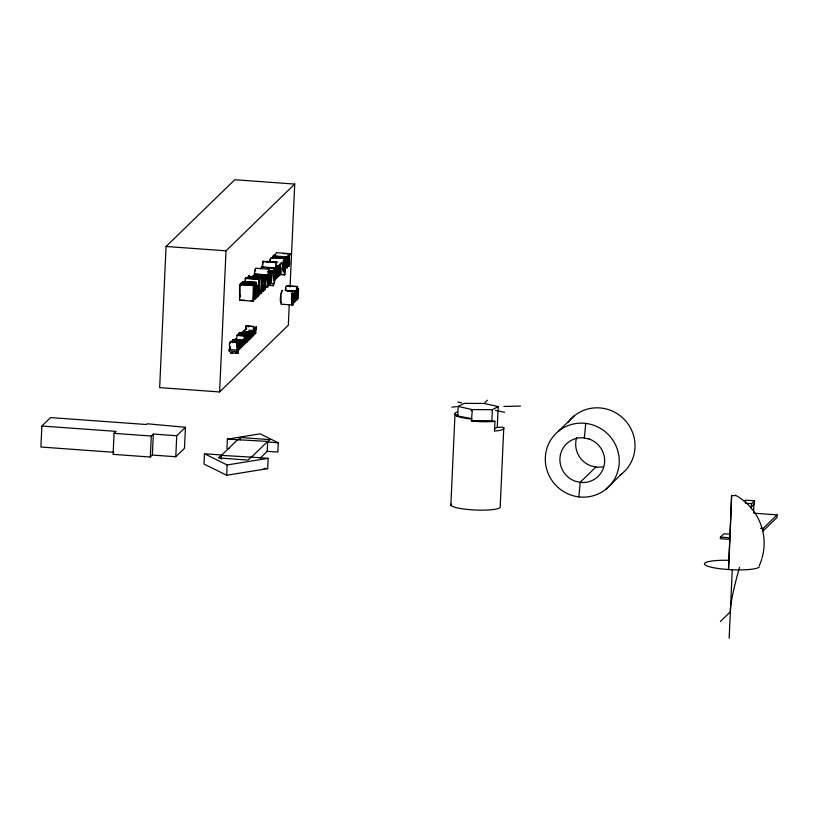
<?xml version="1.0" encoding="UTF-8"?>
<svg xmlns="http://www.w3.org/2000/svg" width="818" height="818" viewBox="0 0 818 818"><rect width="100%" height="100%" fill="white"/><g stroke="black" fill="none" stroke-linecap="round" stroke-linejoin="round"><path stroke-width="1.23" d="M236.709 339.153L236.923 335.206L244.47 335.758L244.429 343.028L245.277 334.971L237.527 334.623L245.073 335.165M256.402 282.374L242.517 281.74L256.402 282.374L254.971 299.357L254.572 299.756L254.633 286.74L253.079 301.198L239.551 300.226L239.592 284.572L253.498 285.196L253.427 298.233L254.95 283.774L241.422 282.803L240.86 285.502M244.47 335.758L244.234 344.685L245.103 336.617L245.298 343.652L246.085 334.184L245.236 342.313L245.277 334.971M241.474 332.967L249.214 333.315L248.999 340.063L249.684 334.358C249.613 351.004 251.228 319.224 249.879 337.732L249.838 332.711L242.138 332.312L249.838 332.711M253.079 301.198L253.498 285.196M239.971 284.214L239.899 297.251L240.093 294.909M241.412 285.196L241.422 282.803M254.95 283.774L254.879 296.944L256.044 282.711M249.214 333.315L249.173 338.417L249.684 332.865M41.851 426.025L116.084 431.383L114.06 433.356L113.109 454.348L150.328 457.037L152.373 455.053L175.788 456.741L184.479 448.295L185.441 427.303L147.22 423.775L146.463 424.511L50.542 417.589L41.851 426.025L40.9 447.027L113.876 452.293M150.328 457.037L151.289 436.035L153.324 434.061L176.739 435.749L185.441 427.303M152.373 455.053L153.324 434.061M290.053 287.057L294.725 184.07L234.776 179.735L166.074 246.484L159.663 387.62L219.613 391.945L288.314 325.206L289.245 304.858M175.788 456.741L176.739 435.749M204.459 453.755L203.989 464.041L226.668 475.248L267.68 468.642L268.151 458.346L251.126 457.119L248.069 460.084L218.416 457.947L221.473 454.982L204.459 453.755L227.128 464.961L268.151 458.346M219.613 391.945L226.024 250.809L294.725 184.07M221.289 459.092L221.473 454.982M229.377 351.351L229.132 349.511L236.688 350.043L237.097 350.769L236.923 344.91L237.752 342.261L237.097 345.625L237.69 349.061L236.923 351.904L236.668 350.063M260.247 458.09L267.23 451.311L277.834 452.078L278.263 442.794L260.144 433.847L227.394 439.123L226.964 448.407L229.326 448.581M232.373 342.722L232.823 339.49L242.056 340.268L242.026 341.024L243.089 339.112L243.038 345.84L242.987 340.268L242.394 346.474L242.343 340.891L241.555 347.282L242.056 340.268M226.668 475.248L227.128 464.961M237.404 343.079L240.042 343.141L240.103 348.826L240.369 340.032L239.234 344.296L239.674 347.231L239.03 349.859L239.06 344.214L239.838 342.742L237.322 342.558M245.001 282.118L245.512 278.13L259.04 279.102L257.915 296.494L259.04 279.102M227.394 439.123L267.68 441.423L267.23 451.311M245.339 281.781L245.512 278.13M244.858 331.167L244.766 329.736L244.091 331.832M240.339 439.839L240.441 437.518L270.093 439.655L267.65 442.027L278.263 442.794M245.758 329.644L246.116 325.891L253.652 326.443L253.498 329.838C254.654 326.351 254.459 336.198 253.028 336.137L253.652 326.443M246.116 325.891L245.952 329.296L246.433 328.018L246.637 329.143M246.269 333.611L245.84 343.12L246.658 336.699L246.729 342.261L246.463 333.427L238.723 333.069L249.02 333.509M248.007 334.49L247.373 340.738L247.302 335.175L247.271 341.883L247.731 340.564L247.885 341.137L248.191 334.306L238.345 333.826L248.191 334.306M251.392 333.263L250.553 338.693L251.228 331.31L250.625 333.212L251.095 332.343L251.218 333.049M256.678 276.085L254.214 275.901L254.766 270.748A3.384 0.521 -85.9 0 1 255.124 268.958L255.778 268.243L269.306 269.214L268.488 272.885L268.877 275.778L267.844 286.862L265.042 287.016M252.455 330.482L251.647 337.599L251.678 331.965L252.455 330.482L248.682 330.216M238.028 439.286L221.463 455.381L251.126 457.119M259.551 278.611L258.774 295.666L259.889 278.273L246.024 277.629L259.889 278.273M260.809 293.682L261.555 277.363L262.701 276.351L262.251 291.617L260.809 293.682L258.355 293.509M262.292 266.484L262.854 261.279L276.382 262.261L275.267 279.644L276.382 262.261M262.578 267.374L262.854 261.279M264.49 282.414L264.306 280.114L263.478 281.637L263.56 279.572L264.551 278.263L264.47 290.134L264.183 289.163L263.324 291.494A3.763 0.583 -85.9 0 1 263.059 290.789L263.007 290.298A4.254 0.654 -85.9 0 1 263.007 288.161L264.49 282.414L262.036 282.23M258.468 276.556L265.85 277.087L264.95 289.664L266.576 276.443L253.048 275.461L252.629 276.208M265.85 277.087L265.768 278.907L266.31 276.74A4.08 0.634 -85.9 0 1 266.576 276.443M261.596 276.433L267.742 276.883L268.294 271.719A3.384 0.521 -85.9 0 1 268.652 269.93L269.306 269.214M267.496 287.19L267.742 276.883M269.122 271.341L271.576 271.525L270.676 284.102L272.312 270.87L268.621 270.605M271.576 271.525L271.494 273.345L272.036 271.177A4.08 0.634 -85.9 0 1 272.312 270.87M260.441 268.805L261.791 266.913L275.318 267.895L274.531 282.609L273.335 285.819L273.161 283.57L274.02 283.284L274.49 278.846C272.721 286.014 272.783 267.466 274.95 268.754L267.568 268.222M277.609 269.664L277.435 267.374L276.607 268.897L276.678 266.821L277.67 265.513L277.588 277.384L277.302 276.412L276.453 278.754A3.763 0.583 -85.9 0 1 276.177 278.038L276.136 277.547A4.254 0.654 -85.9 0 1 276.126 275.41L277.609 269.664L275.155 269.48M296.106 291.31L285.267 290.533L285.932 286.331L286.453 285.758L297.67 286.586L297.271 288.611L297.292 286.545L296.77 287.118L296.106 291.31L295.84 300.942L297.21 288.069M285.717 290.093L285.881 287.987M290.165 254.03C288.601 256.279 290.012 260.359 289.541 264.991A4.744 0.736 -85.9 0 1 289.091 266.423L288.273 266.31C290.625 264.909 286.873 256.525 290.165 254.03L282.783 253.498M294.398 294.674L294.47 292.946L293.815 294.93C294.255 287.046 290.952 322.098 294.378 294.684M450.851 505.156L454.992 414.082A24.816 4.182 2.6 0 1 457.098 412.037M456.147 415.708L471.925 418.663L469.379 418.826A24.816 4.182 2.6 0 1 456.424 415.922L454.992 414.082M457.753 415.513L458.162 406.444L464.021 403.366L484.051 403.438L498.223 406.587L497.272 427.354L494.348 428.888M497.272 427.354L502.958 427.221L503.776 427.845A24.816 4.182 2.6 0 1 498.244 430.667L494.491 431.096L494.931 421.372L493.96 421.485A24.816 4.182 2.6 0 1 475.473 421.393L471.444 421.004L471.536 419.041M471.444 421.004L472.334 409.593L458.162 406.444M494.931 421.372L491.863 420.708L492.364 409.665L498.223 406.587M503.776 427.845L500.207 506.526A24.816 4.182 2.6 0 1 474.685 509.982A24.816 4.182 2.6 0 1 451.076 504.072M720.433 537.119L720.361 538.694L728.828 539.307L728.899 537.723L720.433 537.119L723.869 533.786L729.912 534.215M729.155 638.265L732.253 570.003M751.251 508.714L751.353 506.27M754.533 500.79L751.599 503.653L751.445 506.955L754.39 504.092L754.533 500.79L745.791 500.166L744.319 501.587M753.572 512.16L753.961 503.591M777.1 514.88L763.071 528.5L762.959 531.127L776.977 517.497L777.1 514.88L753.838 513.193M280.973 295.727L281.024 302.496M274.95 268.754L275.318 267.895M578.837 496.894L580.207 482.262L595.985 466.945M584.349 438.029L585.719 423.397M237.762 353.376L238.999 343.243L238.263 348.785L237.977 344.235L237.762 353.376L230.216 352.834L232.936 352.814M272.568 258.611L273.171 255.86L286.699 256.842L284.838 274.664L278.325 274.572M286.699 256.842L285.37 266.791L285.226 258.263L271.331 257.65L285.226 258.263M284.47 275.022L284.858 258.621M230.032 349.593L230.175 346.627M269.5 261.709L270.421 258.212L270.942 258.989M229.613 343.969L230.257 343.12M275.329 255.001L276.382 252.701L289.909 253.672M281.198 293.938L281.77 292.016M269.868 261.29L270.318 259.93M234.572 340.012L235.553 338.57L235.727 339.664M229.776 349.797C229.981 345.861 227.077 338.315 235.431 342.313M255.063 271.024L255.676 270.144M248.171 326.801L248.6 325.901L248.836 326.781M273.652 256.014L274.245 254.49L274.684 254.787M266.954 262.169L267.425 261.157L268.007 261.433M243.283 332.128L243.089 332.65L243.682 330.769L243.866 331.658M231.791 342.353L234.817 342.374M281.464 303.754C279.265 302.139 280.605 293.979 281.873 290.482A8.517 1.309 -85.9 0 1 282.404 290.656L282.527 290.911M239.551 300.226L244.868 300.196M297.67 286.586L287.721 286.198M237.997 439.89L240.441 437.518M251.106 457.518L267.68 441.423M470.974 410.912L471.945 409.971M484.982 402.538L487.385 400.206M558.674 431.035L574.44 415.708M605.893 489.256A37.495 36.503 45.8 0 0 595.136 425.8A37.495 36.503 45.8 0 0 545.821 465.381A37.495 36.503 45.8 0 0 605.893 489.256L621.66 473.939M720.413 621.465L730.362 611.803A61.718 6.851 -72.6 0 1 739.564 567.252M291.873 304.95L292.864 303.008L293.12 297.302L292.261 299.592L292.762 299.112C290.318 312.977 292.558 289.255 293.243 291.433A8.517 1.309 -85.9 0 0 292.711 291.259L291.453 297.517L291.873 304.95L281.034 304.163M451.925 407.19L456.556 406.638M456.178 415.002L457.783 414.808M503.908 406.454L520.463 406.065M472.334 409.593L492.364 409.665M471.833 420.636L491.863 420.708M166.074 246.484L226.024 250.809M272.813 256.208L286.341 257.189M271.699 261.699L277.854 262.149M262.506 261.617L276.034 262.588M286.985 263.416L289.439 263.59M261.463 267.23L274.991 268.202M267.547 271.586L271.239 271.852M281.147 274.398L284.838 274.664M254.531 273.969L268.059 274.95M254.296 274.194L267.823 275.175M263.048 277.241L265.502 277.425M261.555 277.363L248.028 276.382L249.173 275.38L249.531 276.075M245.165 278.457L258.692 279.439M270.697 283.396L273.161 283.57M241.054 283.161L254.582 284.132M266.913 285.277L273.059 285.717M239.592 284.572L253.12 285.554M265.38 286.678L267.844 286.862M290.533 290.441L292.946 290.615M285.451 290.349L296.29 291.136M287.343 291.259L292.169 291.607M291.208 293.56L293.611 293.734M251.014 300.635L253.478 300.809M245.921 326.075L253.468 326.627M250.676 332.036L242.762 331.709L250.308 332.261M236.719 335.411L244.265 335.953M232.629 339.674L240.175 340.216M238.099 340.186L241.872 340.452M232.547 341.638L240.093 342.18M232.414 341.76L239.96 342.313M236.29 343.253L238.805 343.437M241.944 344.286L244.459 344.47M229.06 351.034L236.607 351.576M235.451 352.998L237.966 353.182M114.06 433.356L151.289 436.035M264.03 468.377L267.68 468.642M745.351 503.203L751.599 503.653M760.628 528.326L763.071 528.5M457.875 402.027L461.536 402.824M495.432 410.339L504.573 412.323M229.439 350.268L229.142 349.501M567.876 422.62A37.495 36.503 45.8 0 1 624.062 419.225A37.495 36.503 45.8 0 1 619.758 475.36M602.856 466.812A22.679 22.086 45.8 0 1 597.038 467.16L591.281 465.984A22.679 22.086 45.8 0 1 576.721 437.487M759.39 566.874A27.607 4.652 2.6 0 1 730.893 569.676A27.607 4.652 2.6 0 1 704.492 564.072A27.607 4.652 2.6 0 1 728.378 560.299M731.599 495.442A55.716 0.542 -87.5 0 1 728.501 569.471L731.589 495.504L735.188 495.657L735.188 495.054A55.716 54.908 -0.7 0 1 762.028 558.142M761.711 559.236A55.716 54.908 -0.7 0 1 759.268 565.616M240.512 345.84C240.564 349.961 241.576 347.394 240.727 344.94L241.514 344.173L241.33 340.84L240.512 345.84M254.234 332.507C254.193 336.382 255.38 334.358 254.449 331.607L255.236 330.85L255.052 327.517L254.234 332.507M255.328 331.443C255.288 335.308 256.463 333.304 255.543 330.544L256.331 329.777L256.146 326.454L255.328 331.443M282.66 268.048L283.222 272.097L284.286 268.018L283.376 270.257L283.048 266.433L284.459 265.063C284.848 252.997 282.261 263.161 282.66 268.048M286.484 264.326L287.046 268.376L288.11 264.306L287.2 266.535L286.873 262.721L288.284 261.351C288.672 249.286 286.085 259.449 286.484 264.326M297.517 295.799L297.537 297.619A3.855 0.593 -85.9 0 0 297.793 298.959C298.089 301.31 299.48 276.607 297.517 295.799M268.733 281.494C268.989 291.791 271.678 276.821 270.574 273.795A4.908 0.757 -85.9 0 0 270.185 272.66L269.787 273.038A4.959 0.767 -85.9 0 0 269.255 275.083L268.733 281.494M262.721 279.061L261.617 283.641L261.832 278.866L262.476 278.304L262.721 279.061M250.574 336.566C251.024 339.562 251.198 331.873 250.574 336.566M256.331 294.521L256.463 296.3L257.384 290.891L256.331 294.521M263.365 287.68L263.498 289.46L264.418 284.05L263.365 287.68M276.484 274.94L276.617 276.719L277.537 271.31L276.484 274.94M294.552 299.388L294.654 300.809L295.39 296.474L294.552 299.388M278.713 267.619L279.562 270.042L279.255 274.991A4.744 0.736 -85.9 0 1 278.805 276.423L277.977 276.31C280.339 274.909 276.576 266.525 279.868 264.03C280.676 267.68 278.498 263.938 278.713 267.619M280.38 265.993L281.228 268.427L280.922 273.365A4.744 0.736 -85.9 0 1 280.472 274.807L279.644 274.684C282.005 273.294 278.243 264.909 281.535 262.414C282.343 266.054 280.165 262.322 280.38 265.993M241.392 342.691L240.768 344.061L241.249 341.822L241.392 342.691M255.104 329.368L254.49 330.728L254.96 328.488L255.104 329.368M256.208 328.294L255.584 329.664L256.065 327.425L256.208 328.294M284.224 262.404L284.194 263.815L283.12 264.858L283.969 260.84L284.224 262.404M288.059 258.692L288.028 260.093L286.944 261.147L287.803 257.118L288.059 258.692M269.142 279.746L269.357 283.938L270.124 280.758L270.032 274.47L269.142 279.746M273.693 275.175L273.866 278.918L274.572 277.149L274.664 270.124L273.693 275.175M253.979 330.912L253.508 334.859L253.856 329.705L253.979 330.912M257.496 288.202L255.973 294.991A4.254 0.654 -85.9 0 0 255.973 297.128L256.024 297.629A3.763 0.583 -85.9 0 0 256.29 298.335L257.149 295.993L257.435 296.975L257.517 285.093L256.515 286.402L256.423 288.498L257.271 286.954L257.496 288.202M262.527 286.504L262.2 289.909L261.259 291.484L261.535 285.451L262.23 284.848L262.527 286.504M295.482 294.327L294.255 299.766A3.405 0.521 -85.9 0 0 294.265 301.474L294.521 302.435L295.206 300.564L295.431 301.351L295.492 291.832L294.623 294.562L295.308 293.325L295.482 294.327M297.22 290.226L296.77 300.042L297.22 290.226M589.042 438.99L583.295 437.814A22.679 22.086 45.8 0 0 560.248 455.636A22.679 22.086 45.8 0 0 575.514 481.301L581.261 482.477A22.679 22.086 45.8 0 0 604.308 464.665A22.679 22.086 45.8 0 0 589.042 438.99"/></g></svg>
